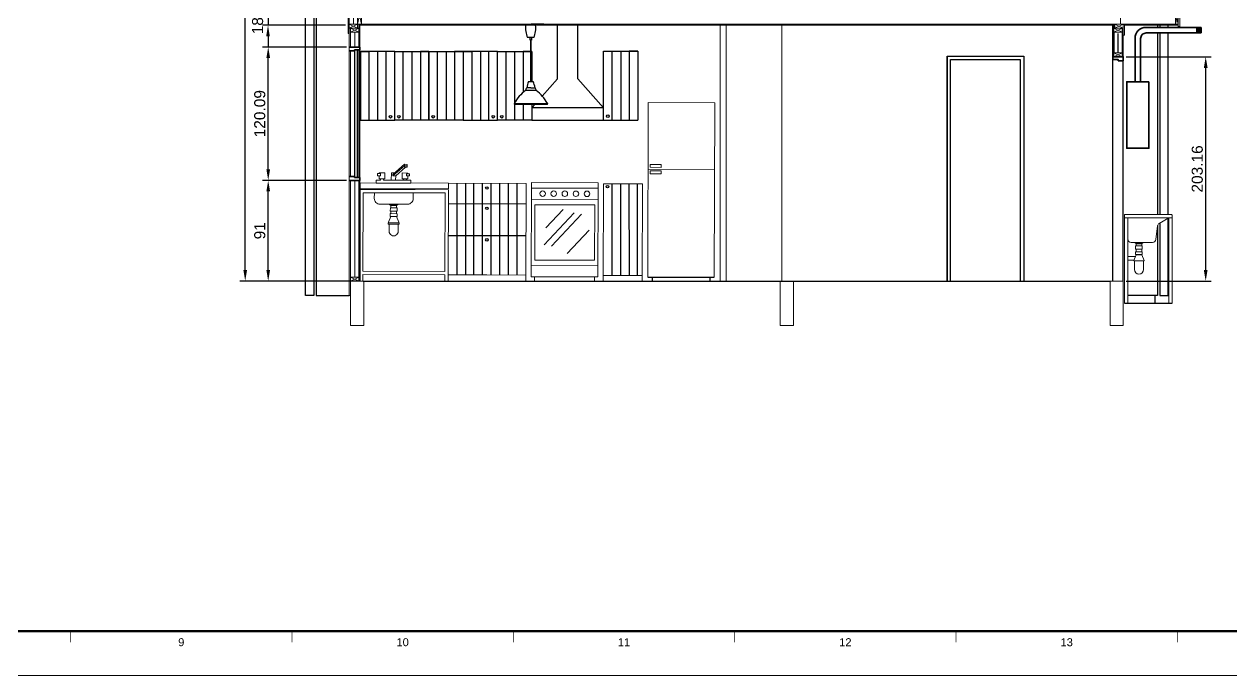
# Paper-space layout 'A000' of a CAD drawing. Header units: millimetres. Extents: x 0 to 841, y 0 to 594.
# Drawn here: x 420.5 to 693.1, y -0.1 to 147.1 of the extents above; entities that cross this region are included whole.
import ezdxf
from ezdxf.enums import TextEntityAlignment as Align

# ---------------------------------------------------------------- set-up
doc = ezdxf.new("R2010")
doc.units = ezdxf.units.MM
doc.header["$MEASUREMENT"] = 0
doc.layers.get('DEFPOINTS').update_dxf_attribs({"color": 210})
for name, color, linetype, lineweight in [('A-DETL-MBND', 3, 'Continuous', 18), ('A-ELEV-IDEN', 3, 'Continuous', 18), ('A-ELEV-MBE1', 7, 'Continuous', 35), ('A-ELEV-MBE2', 4, 'Continuous', 25), ('A-FURN', 8, 'Continuous', 18), ('A-SECT-MCUT', 7, 'Continuous', 35), ('A-WALL-PATT', 8, 'Continuous', 18), ('A-WALL-STUD', 3, 'Continuous', 18)]:
    doc.layers.add(name, color=color, linetype=linetype, lineweight=lineweight)
doc.layers.add('G-ANNO-NPLT', color=210, linetype='Continuous', plot=False)
doc.layers.add('G-ANNO-TEXT', color=3, linetype='Continuous')
doc.layers.add('G-ANNO-TTLB', color=3, linetype='Continuous')
doc.styles.add('ARIAL', font='arial.ttf')
doc.styles.get("Standard").update_dxf_attribs({"font": 'arial.ttf'})
doc.dimstyles.new('ISO-25', dxfattribs={"dimtxt": 2.5, "dimasz": 2.5, "dimexe": 1.25, "dimexo": 0.625, "dimtad": 1, "dimtxsty": 'Standard', "dimcen": 2.5, "dimadec": 0, "dimazin": 0, "dimtfac": 1, "dimtmove": 0, "dimatfit": 3, "dimfxl": 1, "dimarcsym": 0})

# ---------------------------------------------------------------- blocks, each defined once
blk = doc.blocks.new('A1_GRID_LAYOUT')
at = {"layer": 'G-ANNO-NPLT', "const_width": 0.18}
blk.add_lwpolyline([(841, 0), (0, 0)], dxfattribs=at)
at = {"layer": 'G-ANNO-TTLB', "const_width": 0.5, "flags": 128}
blk.add_lwpolyline([(25, 584), (25, 10), (831, 10), (831, 584)], close=True, dxfattribs=at)
at = {"layer": 'G-ANNO-TTLB', "const_width": 0.18, "flags": 128}
for points in [[(431, 10), (431, 7.5)], [(481, 10), (481, 7.5)], [(531, 10), (531, 7.5)], [(581, 10), (581, 7.5)], [(631, 10), (631, 7.5)], [(681, 10), (681, 7.5)]]:
    blk.add_lwpolyline(points, dxfattribs=at)
at = {"layer": 'G-ANNO-TEXT', "style": 'ARIAL'}
for s, p in [('9', (456, 7.51)), ('10', (506, 7.51)), ('11', (556, 7.51)), ('12', (606, 7.51)), ('13', (656, 7.51))]:
    blk.add_text(s, height=1.8, dxfattribs=at).set_placement(p, align=Align.MIDDLE_CENTER)
blk = doc.blocks.new('*D111')
at = {"color": 0, "lineweight": -2, "transparency": 16777216}
for p, q in [((485.53, 229.76), (469.19, 229.76)), ((470.44, 91.58), (470.44, 227.26)), ((495.73, 89.08), (469.19, 89.08))]:
    blk.add_line(p, q, dxfattribs=at)
at = {"color": 0, "transparency": 16777216}
for points in [[(470.03, 227.26), (470.86, 227.26), (470.44, 229.76)], [(470.03, 91.58), (470.86, 91.58), (470.44, 89.08)]]:
    blk.add_solid(points, dxfattribs=at)
at = {"layer": 'DEFPOINTS', "color": 0, "transparency": 16777216}
for p in [(470.44, 229.76), (486.16, 229.76), (496.35, 89.08)]:
    blk.add_point(p, dxfattribs=at)
at = {"color": 0, "transparency": 16777216, "insert": (468.32, 159.42), "char_height": 2.5, "attachment_point": 5, "rotation": 90}
blk.add_mtext('562,72', dxfattribs=at)
blk = doc.blocks.new('*D112')
at = {"color": 0, "lineweight": -2, "transparency": 16777216}
for p, q in [((493.32, 111.83), (474.38, 111.83)), ((475.63, 91.58), (475.63, 109.33)), ((493.32, 89.08), (474.38, 89.08))]:
    blk.add_line(p, q, dxfattribs=at)
at = {"color": 0, "transparency": 16777216}
for points in [[(475.22, 109.33), (476.05, 109.33), (475.63, 111.83)], [(475.22, 91.58), (476.05, 91.58), (475.63, 89.08)]]:
    blk.add_solid(points, dxfattribs=at)
at = {"layer": 'DEFPOINTS', "color": 0, "transparency": 16777216}
for p in [(475.63, 111.83), (493.95, 111.83), (493.95, 89.08)]:
    blk.add_point(p, dxfattribs=at)
at = {"color": 0, "transparency": 16777216, "insert": (473.73, 100.45), "char_height": 2.5, "attachment_point": 5, "rotation": 90}
blk.add_mtext('91', dxfattribs=at)
blk = doc.blocks.new('*D113')
at = {"color": 0, "lineweight": -2, "transparency": 16777216}
for p, q in [((493.32, 141.95), (474.38, 141.95)), ((475.63, 114.33), (475.63, 139.45)), ((493.32, 111.83), (474.38, 111.83))]:
    blk.add_line(p, q, dxfattribs=at)
at = {"color": 0, "transparency": 16777216}
for points in [[(475.22, 139.45), (476.05, 139.45), (475.63, 141.95)], [(475.22, 114.33), (476.05, 114.33), (475.63, 111.83)]]:
    blk.add_solid(points, dxfattribs=at)
at = {"layer": 'DEFPOINTS', "color": 0, "transparency": 16777216}
for p in [(475.63, 141.95), (493.95, 141.95), (493.95, 111.83)]:
    blk.add_point(p, dxfattribs=at)
at = {"color": 0, "transparency": 16777216, "insert": (473.73, 126.89), "char_height": 2.5, "attachment_point": 5, "rotation": 90}
blk.add_mtext('120.09', dxfattribs=at)
blk = doc.blocks.new('*D114')
at = {"color": 0, "lineweight": -2, "transparency": 16777216}
for p, q in [((669.41, 139.74), (688.65, 139.74)), ((687.4, 91.58), (687.4, 137.24)), ((669.41, 89.08), (688.65, 89.08))]:
    blk.add_line(p, q, dxfattribs=at)
at = {"color": 0, "transparency": 16777216}
for points in [[(686.98, 137.24), (687.82, 137.24), (687.4, 139.74)], [(686.98, 91.58), (687.82, 91.58), (687.4, 89.08)]]:
    blk.add_solid(points, dxfattribs=at)
at = {"layer": 'DEFPOINTS', "color": 0, "transparency": 16777216}
for p in [(668.78, 139.74), (687.4, 139.74), (668.78, 89.08)]:
    blk.add_point(p, dxfattribs=at)
at = {"color": 0, "transparency": 16777216, "insert": (685.5, 114.41), "char_height": 2.5, "attachment_point": 5, "rotation": 90}
blk.add_mtext('203.16', dxfattribs=at)
blk = doc.blocks.new('*D103')
at = {"color": 0, "lineweight": -2, "transparency": 16777216}
for p, q in [((475.59, 154), (475.59, 156.5)), ((493.07, 151.5), (474.34, 151.5)), ((475.59, 151.5), (475.59, 146.87)), ((493.07, 146.87), (474.34, 146.87)), ((475.59, 144.37), (475.59, 141.87))]:
    blk.add_line(p, q, dxfattribs=at)
at = {"color": 0, "transparency": 16777216}
for points in [[(475.17, 154), (476, 154), (475.59, 151.5)], [(475.17, 144.37), (476, 144.37), (475.59, 146.87)]]:
    blk.add_solid(points, dxfattribs=at)
at = {"layer": 'DEFPOINTS', "color": 0, "transparency": 16777216}
for p in [(493.7, 151.5), (475.59, 146.87), (493.7, 146.87)]:
    blk.add_point(p, dxfattribs=at)
at = {"color": 0, "transparency": 16777216, "insert": (473.46, 149.19), "char_height": 2.5, "attachment_point": 5, "rotation": 90}
blk.add_mtext('18,15', dxfattribs=at)

psp = doc.layouts.new('A000')

# ---------------------------------------------------------------- linework, layer by layer
for p, q in [((537.897, 147.121), (535.032, 147.121)), ((536.464, 147.121), (537.897, 147.121)), ((535.64, 144.075), (534.187, 144.075)), ((534.803, 143.475), (534.803, 144.075)), ((535.123, 143.475), (534.803, 143.475)), ((534.903, 143.475), (534.905, 134.76)), ((535.025, 134.76), (535.023, 143.475)), ((535.123, 144.075), (535.123, 143.475)), ((504.198, 140.917), (496.456, 140.915)), ((496.456, 140.915), (498.391, 140.916)), ((496.456, 140.915), (496.46, 125.432)), ((498.391, 140.916), (498.396, 125.432)), ((500.327, 140.916), (500.331, 125.433)), ((502.266, 125.433), (502.262, 140.917)), ((504.198, 140.917), (511.939, 140.919)), ((504.202, 125.434), (504.198, 140.917)), ((506.137, 125.434), (506.133, 140.918)), ((508.068, 140.918), (508.073, 125.435)), ((511.939, 140.919), (510.004, 140.919)), ((510.004, 140.919), (510.008, 125.435)), ((511.939, 140.919), (519.681, 140.921)), ((511.939, 140.919), (511.943, 125.436)), ((511.943, 125.436), (511.939, 140.919)), ((513.879, 125.436), (513.875, 140.92)), ((515.81, 140.92), (515.814, 125.437)), ((519.681, 140.921), (517.745, 140.921)), ((517.745, 140.921), (517.75, 125.438)), ((527.423, 140.924), (519.681, 140.921)), ((519.681, 140.921), (521.616, 140.922)), ((519.681, 140.921), (519.685, 125.438)), ((519.681, 140.921), (519.685, 125.438)), ((521.616, 140.922), (521.621, 125.439)), ((523.552, 140.922), (523.556, 125.439)), ((525.491, 125.44), (525.487, 140.923)), ((527.423, 140.924), (534.904, 140.926)), ((527.427, 125.44), (527.423, 140.924)), ((529.362, 125.441), (529.358, 140.924)), ((531.293, 140.925), (531.297, 129.328)), ((534.904, 140.926), (533.229, 140.925)), ((533.229, 140.925), (533.231, 131.695)), ((535.024, 140.926), (535.164, 140.926)), ((535.164, 140.926), (535.024, 140.926)), ((551.389, 141.035), (559.131, 141.037)), ((551.394, 125.552), (551.389, 141.035)), ((553.329, 125.447), (553.325, 141.036)), ((555.26, 141.036), (555.265, 125.448)), ((559.131, 141.037), (557.196, 141.037)), ((557.196, 141.037), (557.2, 125.448)), ((534.465, 134.159), (535.466, 134.159)), ((535.066, 134.76), (534.865, 134.76)), ((534.865, 134.76), (534.866, 134.159)), ((536.167, 132.11), (533.765, 132.11)), ((534.966, 132.711), (534.025, 132.71)), ((534.966, 132.711), (535.907, 132.711)), ((531.244, 129.23), (538.69, 129.232)), ((531.244, 129.23), (534.967, 129.231)), ((531.244, 129.07), (538.69, 129.072)), ((531.297, 129.07), (531.298, 125.441)), ((533.232, 129.07), (533.233, 125.442)), ((496.46, 125.432), (504.202, 125.434)), ((511.943, 125.436), (504.202, 125.434)), ((519.685, 125.438), (511.943, 125.436)), ((519.685, 125.438), (527.427, 125.44)), ((535.168, 125.442), (527.427, 125.44)), ((518.226, 111.171), (518.232, 90.499)), ((520.161, 111.164), (520.167, 90.499)), ((522.102, 90.5), (522.097, 111.158)), ((524.038, 90.5), (524.032, 111.151)), ((525.973, 90.501), (525.967, 111.144)), ((527.903, 111.137), (527.909, 90.501)), ((529.838, 111.131), (529.844, 90.502)), ((553.255, 111.049), (553.261, 90.376)), ((555.19, 111.042), (555.196, 90.377)), ((557.126, 111.035), (557.132, 90.377)), ((558.955, 111.029), (558.96, 90.378)), ((553.256, 105.859), (553.261, 90.376))]:
    psp.add_line(p, q)
at = {"color": 0}
for p, q in [((540.965, 134.742), (540.961, 146.871)), ((545.592, 134.743), (545.589, 146.871)), ((666.408, 139.74), (666.408, 146.871)), ((666.633, 146.22), (666.633, 146.871)), ((666.633, 145.32), (666.633, 140.641)), ((667.571, 145.038), (667.571, 140.641)), ((668.509, 145.32), (668.509, 139.74)), ((668.785, 147.121), (669.06, 147.121)), ((668.785, 139.74), (668.785, 146.22)), ((495.101, 141.075), (495.101, 112.702)), ((495.729, 141.326), (495.729, 112.452)), ((535.164, 140.926), (535.166, 134.159)), ((559.131, 141.037), (559.135, 125.449)), ((628.98, 139.865), (646.289, 139.865)), ((646.289, 139.865), (646.289, 89.076)), ((535.066, 134.76), (535.066, 134.159)), ((537.54, 130.864), (540.965, 134.742)), ((551.393, 128.183), (545.592, 134.743)), ((535.167, 129.071), (535.168, 125.442)), ((535.168, 128.178), (535.956, 129.071)), ((551.393, 128.183), (535.168, 128.178)), ((551.394, 125.447), (551.393, 128.183)), ((535.168, 125.442), (551.394, 125.447)), ((551.394, 125.447), (559.135, 125.449)), ((496.352, 111.248), (496.352, 89.076)), ((531.783, 111.124), (531.789, 90.444)), ((533.884, 106.494), (516.352, 106.489)), ((537.961, 97.286), (544.743, 104.476)), ((538.322, 101.097), (542.25, 105.262)), ((539.625, 97.004), (546.407, 104.194)), ((533.842, 99.303), (516.327, 99.298)), ((543.2, 95.343), (548.137, 100.576)), ((561.356, 89.954), (576.369, 89.954)), ((562.354, 89.954), (562.354, 89.076)), ((575.369, 89.954), (575.369, 89.076)), ((497.102, 89.076), (665.782, 89.076)), ((669.06, 84.072), (679.818, 84.072))]:
    psp.add_line(p, q, dxfattribs=at)
for centre in [(503.243, 126.2), (505.16, 126.201), (512.902, 126.203), (526.468, 126.207), (528.385, 126.207), (552.352, 126.319), (525.036, 110.107), (552.273, 110.401), (525.037, 105.51), (525.039, 98.406)]:
    psp.add_circle(centre, 0.29)
for centre, radius, start, end in [((539.599, 146.279), 5.843, 174.1865, 202.15844), ((530.227, 146.276), 5.843, 337.87318, 5.83899), ((538.711, 132.078), 4.728, 153.89284, 172.31859), ((531.221, 132.076), 4.728, 7.71303, 26.13879), ((538.598, 125.335), 8.322, 125.50386, 152.09328), ((535.012, 131.926), 1.26, 141.53577, 171.63847), ((534.921, 131.926), 1.26, 8.39316, 38.49585), ((530.986, 125.024), 8.778, 28.64074, 53.82538), ((531.244, 129.15), 0.0801, 90.01581, 270.01581), ((538.69, 129.152), 0.0801, 270.01581, 90.01581)]:
    psp.add_arc(centre, radius, start, end)
at = {"layer": 'A-DETL-MBND', "color": 0}
for p, q in [((493.7, 144.969), (493.7, 205.666)), ((493.95, 144.977), (493.95, 174.249)), ((493.95, 144.969), (493.7, 144.969)), ((493.95, 85.824), (493.95, 146.22)), ((494.225, 141.949), (494.225, 145.87)), ((495.826, 147.121), (666.908, 147.121)), ((496.102, 141.951), (496.102, 147.121)), ((496.352, 147.121), (496.352, 89.076)), ((496.352, 146.871), (591.624, 146.871)), ((577.689, 89.076), (577.689, 146.871)), ((579.115, 89.076), (579.115, 146.871)), ((591.624, 147.121), (591.875, 147.121)), ((591.624, 89.076), (591.624, 146.871)), ((666.658, 146.871), (666.908, 146.871)), ((666.908, 146.871), (666.908, 147.121)), ((668.785, 144.619), (669.06, 144.619)), ((669.06, 144.619), (669.06, 147.121)), ((669.06, 147.121), (680.569, 147.121)), ((669.06, 146.871), (681.194, 146.871)), ((494.225, 112.702), (494.225, 141.074)), ((496.102, 112.452), (496.102, 141.326)), ((494.225, 89.977), (494.225, 111.826)), ((496.102, 89.076), (496.102, 111.826)), ((494.225, 85.824), (493.95, 85.824))]:
    psp.add_line(p, q, dxfattribs=at)
psp.add_lwpolyline([(591.624, 146.871), (666.908, 146.871)], dxfattribs=at)
at = {"layer": 'A-ELEV-IDEN', "color": 0}
for points in [[(494.225, 89.076), (497.228, 89.076), (497.228, 79.068), (494.225, 79.068)], [(591.313, 89.076), (594.315, 89.076), (594.315, 79.068), (591.313, 79.068)], [(665.782, 89.076), (668.785, 89.076), (668.785, 79.068), (665.782, 79.068)]]:
    psp.add_lwpolyline(points, close=True, dxfattribs=at)
at = {"layer": 'A-ELEV-MBE1', "color": 0}
for p, q in [((686.346, 146.385), (686.346, 145.134)), ((493.95, 141.949), (496.352, 141.951)), ((496.352, 141.951), (496.352, 141.326)), ((495.101, 141.075), (493.95, 141.073)), ((496.352, 141.326), (495.101, 141.326)), ((495.101, 141.326), (495.101, 141.075)), ((495.101, 112.702), (493.95, 112.702)), ((493.95, 111.826), (496.352, 111.826)), ((495.101, 112.452), (495.101, 112.702)), ((496.352, 112.452), (495.101, 112.452)), ((496.352, 111.826), (496.352, 112.452))]:
    psp.add_line(p, q, dxfattribs=at)
for points in [[(671.437, 134.111), (671.437, 143.883, -0.4142136), (673.939, 146.385), (686.346, 146.385)], [(672.688, 134.111), (672.688, 143.883, -0.4142136), (673.939, 145.134), (686.346, 145.134)]]:
    psp.add_lwpolyline(points, format="xyb", dxfattribs=at)
for points in [[(666.408, 139.74), (666.408, 139.115), (667.659, 139.115), (667.659, 138.865), (668.785, 138.865), (668.785, 139.74), (666.408, 139.74)], [(674.564, 134.111), (669.56, 134.111), (669.56, 119.099), (674.564, 119.099), (674.564, 134.111)]]:
    psp.add_lwpolyline(points, dxfattribs=at)
at = {"layer": 'A-ELEV-MBE2', "color": 0}
for p, q in [((485.969, 206.617), (485.969, 85.824)), ((486.469, 205.247), (486.469, 85.824)), ((676.541, 146.871), (676.541, 146.385)), ((676.541, 145.134), (676.541, 104.088)), ((685.345, 146.385), (685.345, 145.134)), ((685.595, 146.385), (685.595, 145.134)), ((685.846, 146.385), (685.846, 145.134)), ((686.096, 146.385), (686.096, 145.134)), ((666.408, 89.076), (666.408, 139.74)), ((668.785, 89.076), (668.785, 139.74)), ((676.541, 101.608), (676.541, 85.824)), ((485.969, 85.824), (484.092, 85.824)), ((675.941, 85.824), (675.941, 84.072)), ((677.041, 85.824), (678.918, 85.824))]:
    psp.add_line(p, q, dxfattribs=at)
for points in [[(484.092, 85.824), (484.092, 206.617)], [(677.041, 146.871), (677.041, 146.385)], [(677.041, 145.134), (677.041, 104.088)], [(678.918, 146.385), (678.918, 146.871)], [(678.918, 104.088), (678.918, 145.134)], [(629.731, 89.076), (629.731, 139.115), (645.496, 139.115), (645.496, 89.076)], [(677.041, 102.169), (677.041, 85.824)], [(678.918, 85.824), (678.918, 103.251)], [(486.469, 85.824), (493.95, 85.824)], [(676.541, 85.824), (669.811, 85.824)]]:
    psp.add_lwpolyline(points, dxfattribs=at)
at = {"layer": 'A-FURN', "color": 0}
for p, q in [((561.494, 129.388), (561.354, 89.954)), ((576.507, 129.335), (561.494, 129.388)), ((576.369, 89.954), (576.507, 129.335)), ((506.392, 115.129), (503.773, 112.854)), ((503.774, 113.18), (506.393, 115.455)), ((506.679, 114.804), (504.426, 112.851)), ((506.391, 114.803), (506.392, 115.129)), ((507.043, 114.8), (506.391, 114.803)), ((506.392, 115.129), (506.393, 115.455)), ((507.044, 115.127), (506.392, 115.129)), ((506.393, 115.455), (507.046, 115.453)), ((507.044, 115.127), (507.043, 114.8)), ((507.046, 115.453), (507.044, 115.127)), ((500.995, 111.884), (500.997, 112.211)), ((501.649, 112.208), (501.648, 111.882)), ((503.443, 111.876), (503.449, 113.508)), ((503.449, 113.508), (504.147, 113.505)), ((503.773, 112.854), (503.774, 113.18)), ((504.426, 112.851), (503.773, 112.854)), ((504.426, 112.851), (504.422, 111.872)), ((506.218, 112.192), (506.217, 111.866)), ((506.87, 111.864), (506.871, 112.19)), ((516.364, 109.927), (496.347, 109.997)), ((496.347, 109.798), (508.831, 109.754)), ((496.352, 110.115), (496.352, 111.366)), ((516.369, 111.178), (496.352, 111.248)), ((496.352, 90.687), (496.352, 109.916)), ((497.033, 91.316), (497.095, 109.044)), ((497.095, 109.044), (508.829, 109.003)), ((516.363, 109.728), (508.831, 109.754)), ((516.296, 90.498), (516.363, 109.728)), ((516.364, 109.927), (516.369, 111.178)), ((516.369, 111.178), (533.883, 111.116)), ((533.883, 111.116), (533.806, 89.076)), ((535.06, 90.072), (535.131, 110.089)), ((535.131, 110.089), (550.143, 110.036)), ((550.143, 110.036), (550.073, 90.019)), ((551.398, 111.055), (551.321, 89.076)), ((551.398, 111.055), (560.155, 111.024)), ((560.102, 89.076), (560.155, 111.024)), ((515.61, 108.98), (508.829, 109.003)), ((515.548, 91.251), (515.61, 108.98)), ((535.122, 107.587), (550.134, 107.534)), ((503.352, 103.658), (503.352, 103.706)), ((504.603, 103.654), (503.352, 103.658)), ((503.354, 104.312), (503.357, 104.89)), ((503.359, 105.65), (503.361, 106.142)), ((504.603, 103.654), (504.603, 103.701)), ((504.606, 104.308), (504.608, 104.885)), ((504.61, 105.646), (504.612, 106.138)), ((669.06, 104.088), (679.693, 104.088)), ((669.06, 103.462), (669.06, 104.088)), ((679.818, 103.963), (679.818, 103.462)), ((502.947, 101.954), (502.942, 100.323)), ((504.996, 101.947), (504.991, 100.316)), ((669.06, 103.462), (669.06, 84.072)), ((679.693, 103.337), (669.185, 103.337)), ((669.811, 103.337), (669.811, 98.583)), ((669.811, 84.072), (669.811, 103.337)), ((676.147, 98.491), (676.527, 101.528)), ((676.897, 102.086), (679.068, 103.337)), ((679.068, 103.337), (679.068, 84.072)), ((679.818, 84.072), (679.818, 103.462)), ((670.561, 97.833), (675.403, 97.833)), ((671.687, 97.026), (671.687, 97.518)), ((671.687, 95.688), (671.687, 96.265)), ((672.938, 97.026), (672.938, 97.518)), ((672.938, 95.688), (672.938, 96.265)), ((671.522, 94.654), (669.811, 94.654)), ((671.142, 93.783), (669.811, 93.783)), ((671.288, 93.627), (671.288, 91.697)), ((671.687, 95.034), (671.687, 95.081)), ((672.938, 95.034), (671.687, 95.034)), ((672.938, 95.034), (672.938, 95.081)), ((673.337, 93.627), (673.337, 91.697)), ((496.352, 90.687), (496.352, 89.076)), ((497.03, 90.566), (497.024, 88.954)), ((515.545, 90.501), (497.03, 90.566)), ((515.548, 91.251), (497.033, 91.316)), ((515.545, 90.501), (515.54, 89.076)), ((516.296, 90.498), (516.291, 89.076)), ((525.053, 90.468), (516.296, 90.498)), ((525.053, 90.468), (533.811, 90.437)), ((550.073, 90.019), (535.06, 90.072)), ((535.069, 92.574), (550.082, 92.522)), ((535.811, 90.069), (535.808, 89.076)), ((549.322, 90.022), (549.319, 89.076)), ((560.083, 90.345), (551.325, 90.375)), ((549.393, 89.076), (535.882, 89.076)), ((575.687, 89.076), (562.177, 89.076)), ((605.624, 89.076), (599.994, 89.076)), ((627.203, 89.076), (613.442, 89.076)), ((636.89, 89.076), (638.781, 89.076))]:
    psp.add_line(p, q, dxfattribs=at)
for points in [[(561.928, 114.782), (564.43, 114.773), (564.432, 115.399), (561.93, 115.408), (561.928, 114.782)], [(501.648, 111.882), (507.849, 111.86), (507.847, 111.208), (500.014, 111.235), (500.016, 111.888), (500.995, 111.884)], [(500.674, 113.355), (500.675, 113.517), (501.98, 113.513), (501.976, 112.207), (500.67, 112.212), (500.672, 112.865)], [(507.201, 113.332), (507.202, 113.494), (505.896, 113.499), (505.892, 112.194), (507.197, 112.189), (507.2, 112.842)], [(561.442, 114.375), (576.454, 114.323)], [(561.925, 113.965), (564.427, 113.956), (564.425, 113.331), (561.922, 113.339), (561.925, 113.965)], [(499.611, 109.985), (499.61, 109.786)], [(508.378, 109.756), (508.378, 109.955)], [(535.122, 107.587), (535.131, 110.089)], [(550.143, 110.036), (550.148, 111.287), (535.135, 111.34), (535.131, 110.089)], [(503.186, 106.315), (503.26, 106.142), (503.986, 106.14)], [(504.788, 106.31), (504.713, 106.137), (503.986, 106.14)], [(503.352, 103.658), (502.787, 102.373), (502.787, 102.253), (502.787, 102.253)], [(504.603, 103.654), (505.159, 102.365), (505.159, 102.245), (505.159, 102.245)], [(671.512, 97.69), (671.586, 97.518), (672.313, 97.518)], [(673.113, 97.69), (673.039, 97.518), (672.313, 97.518)], [(671.687, 95.034), (671.127, 93.747), (671.127, 93.627), (671.127, 93.627)], [(671.127, 93.627), (673.498, 93.627)], [(672.938, 95.034), (673.498, 93.747), (673.498, 93.627), (673.498, 93.627)], [(496.352, 89.076), (497.102, 89.076)], [(516.367, 89.076), (515.617, 89.076)]]:
    psp.add_lwpolyline(points, dxfattribs=at)
for points in [[(500.346, 112.866), (500.348, 113.355), (501.001, 113.353), (500.999, 112.863)], [(507.526, 112.841), (507.528, 113.33), (506.875, 113.332), (506.873, 112.843)], [(504.923, 106.452), (503.052, 106.459), (503.051, 106.316), (504.923, 106.309)], [(549.379, 106.286), (549.336, 93.775), (535.824, 93.823), (535.868, 106.333)], [(504.745, 104.307), (503.216, 104.313), (503.213, 103.706), (504.742, 103.701)], [(504.749, 105.645), (503.22, 105.651), (503.218, 104.89), (504.747, 104.885)], [(505.248, 102.245), (502.698, 102.254), (502.697, 101.955), (505.247, 101.946)], [(673.248, 97.833), (671.377, 97.833), (671.377, 97.69), (673.248, 97.69)], [(673.077, 97.026), (671.548, 97.026), (671.548, 96.265), (673.077, 96.265)], [(673.077, 95.688), (671.548, 95.688), (671.548, 95.081), (673.077, 95.081)]]:
    psp.add_lwpolyline(points, close=True, dxfattribs=at)
psp.add_lwpolyline([(499.608, 109.036), (499.603, 107.722, 0.4142136), (500.85, 106.466), (507.115, 106.444, 0.4142136), (508.371, 107.691), (508.375, 109.005)], format="xyb", dxfattribs=at)
for centre in [(537.628, 108.829), (540.13, 108.82), (542.632, 108.811), (545.135, 108.803), (547.637, 108.794)]:
    psp.add_circle(centre, 0.626, dxfattribs=at)
for centre, radius, start, end in [((679.693, 103.963), 0.125, 0, 90), ((669.185, 103.462), 0.125, 180, 270), ((677.271, 101.435), 0.751, 119.95883, 172.88766), ((679.693, 103.462), 0.125, 270, 0), ((503.966, 100.319), 1.025, 179.79921, 359.79921), ((670.561, 98.583), 0.751, 180, 270), ((675.403, 98.583), 0.751, 270, 352.88766), ((672.313, 91.697), 1.024, 180, 360)]:
    psp.add_arc(centre, radius, start, end, dxfattribs=at)
at = {"layer": 'A-SECT-MCUT', "color": 0}
psp.add_line((628.98, 139.865), (628.98, 89.076), dxfattribs=at)
at = {"layer": 'A-WALL-PATT', "color": 0, "ltscale": 0.1}
for p, q in [((494.888, 147.121), (494.888, 151.124)), ((668.122, 147.121), (668.122, 151.124)), ((495.163, 141.95), (495.163, 145.32)), ((495.163, 89.977), (495.163, 111.826))]:
    psp.add_line(p, q, dxfattribs=at)
at = {"layer": 'A-WALL-STUD', "color": 0}
for p, q in [((495.826, 147.121), (495.826, 151.124)), ((495.826, 151.124), (496.727, 147.121)), ((496.727, 151.124), (495.826, 147.121)), ((496.727, 151.124), (496.727, 147.121)), ((681.194, 149.873), (680.569, 147.121)), ((680.569, 149.873), (681.194, 147.121)), ((495.826, 147.121), (493.95, 147.121)), ((493.95, 147.121), (493.95, 146.22)), ((493.95, 146.22), (495.826, 147.121)), ((495.826, 146.22), (493.95, 147.121)), ((493.95, 146.22), (495.826, 146.22)), ((496.102, 146.22), (494.225, 146.22)), ((494.225, 146.22), (494.225, 145.32)), ((494.225, 145.32), (496.102, 146.22)), ((496.102, 145.32), (494.225, 146.22)), ((494.225, 145.32), (496.102, 145.32)), ((496.727, 147.121), (495.826, 147.121)), ((495.826, 146.22), (495.826, 147.121)), ((496.102, 145.32), (496.102, 146.22)), ((668.509, 145.32), (666.633, 146.22)), ((666.633, 145.32), (668.509, 146.22)), ((668.785, 146.22), (666.908, 147.121)), ((666.908, 146.22), (668.785, 147.121)), ((668.509, 139.74), (666.633, 140.641)), ((666.633, 139.74), (668.509, 140.641)), ((494.225, 89.076), (496.102, 89.977)), ((496.102, 89.076), (494.225, 89.977))]:
    psp.add_line(p, q, dxfattribs=at)
for points in [[(681.194, 149.873), (681.194, 147.121), (680.569, 147.121), (680.569, 149.873)], [(681.194, 149.873), (681.194, 147.121), (681.194, 146.621), (681.57, 146.621), (681.57, 149.873)], [(668.509, 145.32), (666.633, 145.32), (666.633, 146.22), (668.509, 146.22)], [(668.785, 146.22), (666.908, 146.22), (666.908, 147.121), (668.785, 147.121)], [(668.509, 139.74), (666.633, 139.74), (666.633, 140.641), (668.509, 140.641)], [(494.225, 89.076), (496.102, 89.076), (496.102, 89.977), (494.225, 89.977)]]:
    psp.add_lwpolyline(points, close=True, dxfattribs=at)

# ---------------------------------------------------------------- block references
psp.add_blockref('A1_GRID_LAYOUT', (0, 0))

# ---------------------------------------------------------------- dimensions: what is measured, and where the dimension line sits
at = {"color": 3}
for base, p1, p2, text, picture, middle in [((470.445, 229.755), (496.352, 89.076), (486.157, 229.755), '562,72', '*D111', (468.318, 159.416)), ((475.633, 141.949), (493.95, 111.826), (493.95, 141.949), '120.09', '*D113', (473.732, 126.887)), ((687.4, 139.74), (668.785, 89.076), (668.785, 139.74), '203.16', '*D114', (685.497, 114.408)), ((475.633, 111.826), (493.95, 89.076), (493.95, 111.826), '91', '*D112', (473.732, 100.451))]:
    dim = psp.add_linear_dim(base=base, p1=p1, p2=p2, angle=270, text=text, dimstyle='ISO-25', dxfattribs=at)
    dim.commit()
    dim.dimension.update_dxf_attribs({"geometry": picture, "text_midpoint": middle})
dim = psp.add_linear_dim(base=(475.587, 146.871), p1=(493.7, 151.499), p2=(493.7, 146.871), angle=270, text='18,15', dimstyle='ISO-25', dxfattribs=at)
dim.commit()
dim.dimension.update_dxf_attribs({"geometry": '*D103', "text_midpoint": (475.587, 149.185), "dimtype": 160})

doc.saveas('drawing.dxf')
